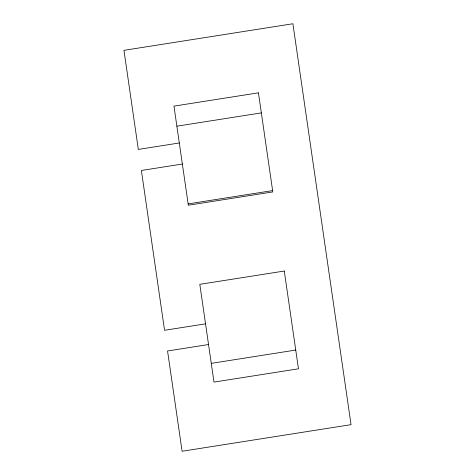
<?xml version="1.0" encoding="UTF-8"?>
<svg xmlns="http://www.w3.org/2000/svg" width="475" height="475" viewBox="0 0 475 475"><rect width="100%" height="100%" fill="white"/><g stroke="black" fill="none" stroke-linecap="round" stroke-linejoin="round"><path stroke-width="0.71" d="M176.872 126.19L261.345 112.896M179.307 142.975L138.326 149.429L123.957 50.338L292.903 23.75L351.043 424.662L182.097 451.25L167.556 350.983L208.537 344.535M182.358 164.029L141.378 170.477L164.558 330.291L205.538 323.843M188.142 203.888L272.614 190.6M211.268 363.357L295.741 350.063M258.436 92.833L173.963 106.127L188.332 205.218L272.81 191.924L258.436 92.833M284.282 271.035L199.809 284.329L213.987 382.096L298.46 368.802L284.282 271.035"/></g></svg>
